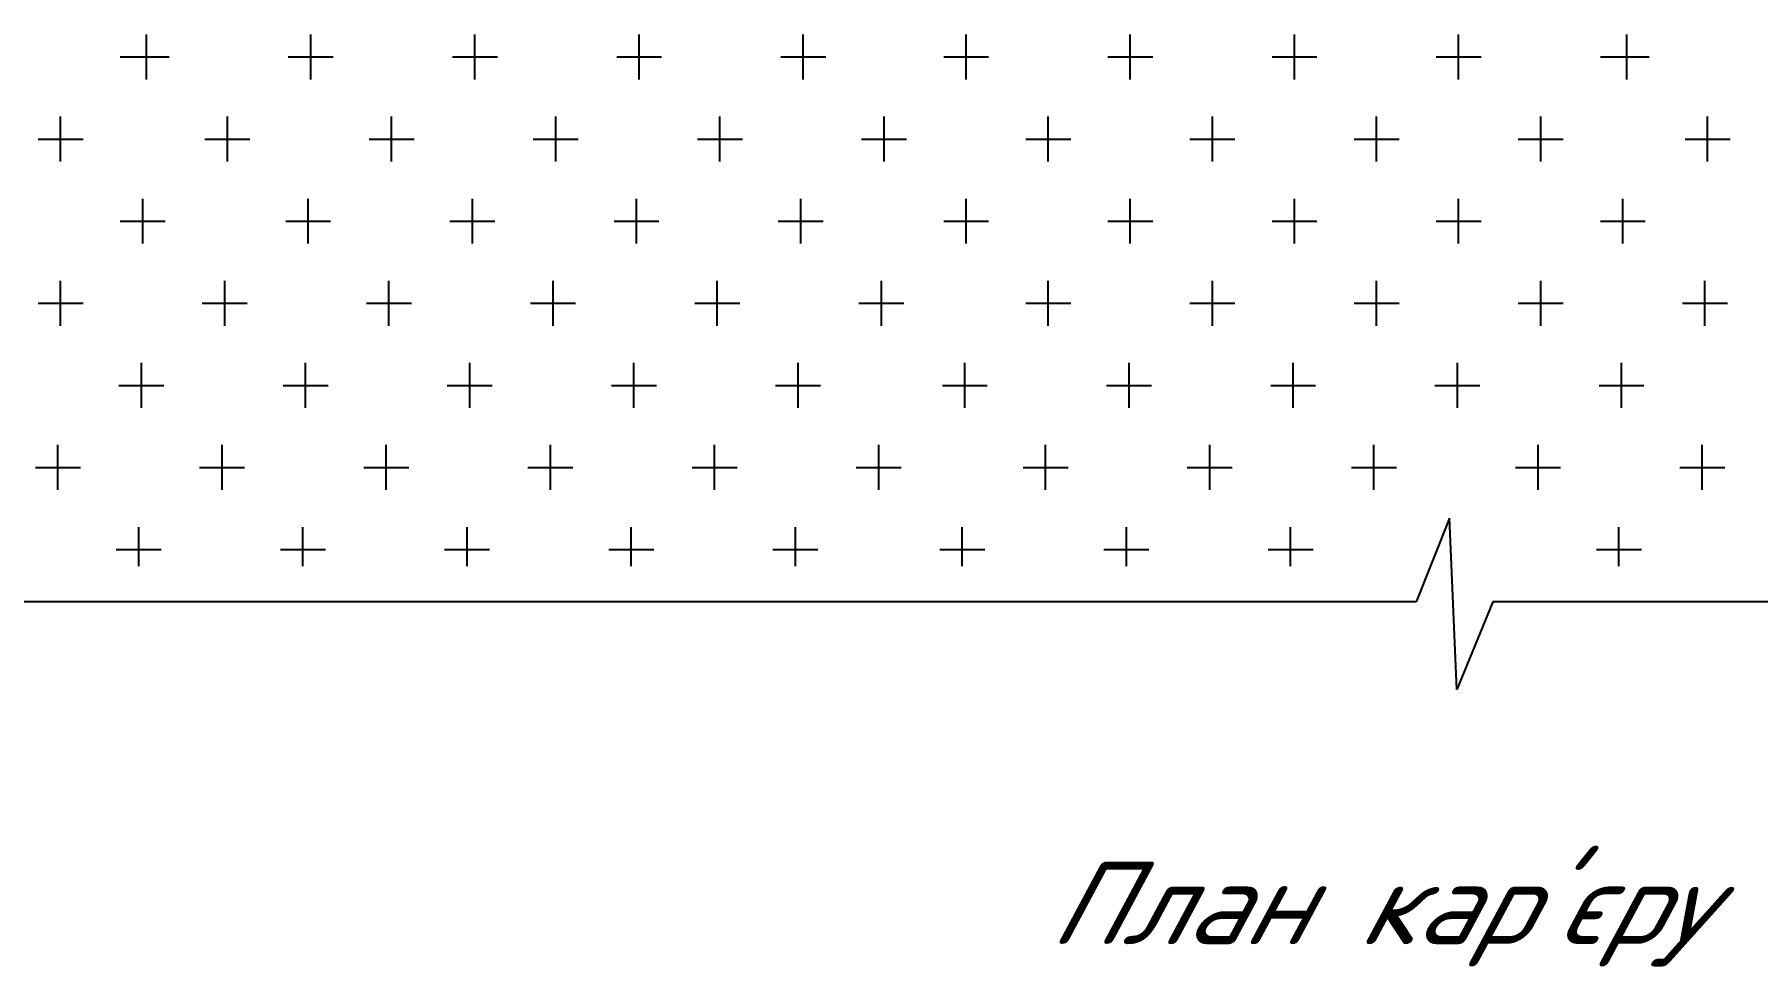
# Paper-space layout 'Layout1 (2)' of a CAD drawing. Header units: millimetres. Extents: x 18 to 680, y 9 to 831.
# Drawn here: x 155.2 to 365.1, y 540 to 653.5 of the extents above; entities that cross this region are included whole.
import ezdxf

# ---------------------------------------------------------------- set-up
doc = ezdxf.new("R2010")
doc.units = ezdxf.units.MM
doc.header["$LTSCALE"] = 2
doc.styles.add('стиль2', font='', dxfattribs={"oblique": 15, "height": 4})
doc.styles.get('стиль2').set_extended_font_data('GOST type A')

psp = doc.layouts.new('Layout1 (2)')

# ---------------------------------------------------------------- linework, layer by layer
at = {"color": 0}
for p, q in [((168.8965, 648.0383), (168.8965, 653.5152)), ((188.8965, 648.0383), (188.8965, 653.5152)), ((208.8965, 648.0383), (208.8965, 653.5152)), ((228.8965, 648.0383), (228.8965, 653.5152)), ((248.8965, 648.0383), (248.8965, 653.5152)), ((268.7358, 648.0383), (268.7358, 653.5152)), ((288.7358, 648.0383), (288.7358, 653.5152)), ((308.7358, 648.0383), (308.7358, 653.5152)), ((328.7358, 648.0383), (328.7358, 653.5152)), ((349.2178, 648.0383), (349.2178, 653.5152)), ((165.6761, 650.7768), (171.153, 650.7768)), ((166.158, 650.7768), (171.6349, 650.7768)), ((186.158, 650.7768), (191.6349, 650.7768)), ((206.158, 650.7768), (211.6349, 650.7768)), ((226.158, 650.7768), (231.6349, 650.7768)), ((246.158, 650.7768), (251.6349, 650.7768)), ((265.9974, 650.7768), (271.4743, 650.7768)), ((285.9974, 650.7768), (291.4743, 650.7768)), ((305.9974, 650.7768), (311.4743, 650.7768)), ((325.9974, 650.7768), (331.4743, 650.7768)), ((345.9974, 650.7768), (351.4743, 650.7768)), ((346.4793, 650.7768), (351.9562, 650.7768)), ((158.4146, 638.0383), (158.4146, 643.5152)), ((158.4146, 638.0383), (158.4146, 643.5152)), ((178.7358, 638.0383), (178.7358, 643.5152)), ((198.7358, 638.0383), (198.7358, 643.5152)), ((218.7358, 638.0383), (218.7358, 643.5152)), ((238.7358, 638.0383), (238.7358, 643.5152)), ((258.7358, 638.0383), (258.7358, 643.5152)), ((278.7358, 638.0383), (278.7358, 643.5152)), ((298.7358, 638.0383), (298.7358, 643.5152)), ((318.7358, 638.0383), (318.7358, 643.5152)), ((338.7358, 638.0383), (338.7358, 643.5152)), ((338.7358, 638.0383), (338.7358, 643.5152)), ((359.0571, 638.0383), (359.0571, 643.5152)), ((155.6761, 640.7768), (161.153, 640.7768)), ((155.6761, 640.7768), (161.153, 640.7768)), ((175.9974, 640.7768), (181.4743, 640.7768)), ((195.9974, 640.7768), (201.4743, 640.7768)), ((215.9974, 640.7768), (221.4743, 640.7768)), ((235.9974, 640.7768), (241.4743, 640.7768)), ((255.9974, 640.7768), (261.4743, 640.7768)), ((275.9974, 640.7768), (281.4743, 640.7768)), ((295.9974, 640.7768), (301.4743, 640.7768)), ((315.9974, 640.7768), (321.4743, 640.7768)), ((335.9974, 640.7768), (341.4743, 640.7768)), ((335.9974, 640.7768), (341.4743, 640.7768)), ((356.3187, 640.7768), (361.7956, 640.7768)), ((168.4146, 628.0383), (168.4146, 633.5152)), ((188.5752, 628.0383), (188.5752, 633.5152)), ((208.5752, 628.0383), (208.5752, 633.5152)), ((228.5752, 628.0383), (228.5752, 633.5152)), ((248.5752, 628.0383), (248.5752, 633.5152)), ((268.7358, 628.0383), (268.7358, 633.5152)), ((288.7358, 628.0383), (288.7358, 633.5152)), ((308.7358, 628.0383), (308.7358, 633.5152)), ((328.7358, 628.0383), (328.7358, 633.5152)), ((328.7358, 628.0383), (328.7358, 633.5152)), ((348.7358, 628.0383), (348.7358, 633.5152)), ((165.6761, 630.7768), (171.153, 630.7768)), ((185.8367, 630.7768), (191.3137, 630.7768)), ((205.8367, 630.7768), (211.3137, 630.7768)), ((225.8367, 630.7768), (231.3137, 630.7768)), ((245.8367, 630.7768), (251.3137, 630.7768)), ((265.9974, 630.7768), (271.4743, 630.7768)), ((285.9974, 630.7768), (291.4743, 630.7768)), ((305.9974, 630.7768), (311.4743, 630.7768)), ((325.9974, 630.7768), (331.4743, 630.7768)), ((325.9974, 630.7768), (331.4743, 630.7768)), ((345.9974, 630.7768), (351.4743, 630.7768)), ((158.4146, 618.0383), (158.4146, 623.5152)), ((178.4146, 618.0383), (178.4146, 623.5152)), ((198.4146, 618.0383), (198.4146, 623.5152)), ((218.4146, 618.0383), (218.4146, 623.5152)), ((238.4146, 618.0383), (238.4146, 623.5152)), ((258.4146, 618.0383), (258.4146, 623.5152)), ((278.7358, 618.0383), (278.7358, 623.5152)), ((298.7358, 618.0383), (298.7358, 623.5152)), ((318.7358, 618.0383), (318.7358, 623.5152)), ((338.7358, 618.0383), (338.7358, 623.5152)), ((358.7358, 618.0383), (358.7358, 623.5152)), ((155.6761, 620.7768), (161.153, 620.7768)), ((175.6761, 620.7768), (181.153, 620.7768)), ((195.6761, 620.7768), (201.153, 620.7768)), ((215.6761, 620.7768), (221.153, 620.7768)), ((235.6761, 620.7768), (241.153, 620.7768)), ((255.6761, 620.7768), (261.153, 620.7768)), ((275.9974, 620.7768), (281.4743, 620.7768)), ((295.9974, 620.7768), (301.4743, 620.7768)), ((315.9974, 620.7768), (321.4743, 620.7768)), ((335.9974, 620.7768), (341.4743, 620.7768)), ((355.9974, 620.7768), (361.4743, 620.7768)), ((168.2539, 608.0383), (168.2539, 613.5152)), ((188.2539, 608.0383), (188.2539, 613.5152)), ((208.2539, 608.0383), (208.2539, 613.5152)), ((228.2539, 608.0383), (228.2539, 613.5152)), ((248.2539, 608.0383), (248.2539, 613.5152)), ((268.5752, 608.0383), (268.5752, 613.5152)), ((288.5752, 608.0383), (288.5752, 613.5152)), ((308.5752, 608.0383), (308.5752, 613.5152)), ((328.5752, 608.0383), (328.5752, 613.5152)), ((348.5752, 608.0383), (348.5752, 613.5152)), ((165.5155, 610.7768), (170.9924, 610.7768)), ((185.5155, 610.7768), (190.9924, 610.7768)), ((205.5155, 610.7768), (210.9924, 610.7768)), ((225.5155, 610.7768), (230.9924, 610.7768)), ((245.5155, 610.7768), (250.9924, 610.7768)), ((265.8367, 610.7768), (271.3137, 610.7768)), ((285.8367, 610.7768), (291.3137, 610.7768)), ((305.8367, 610.7768), (311.3137, 610.7768)), ((325.8367, 610.7768), (331.3137, 610.7768)), ((345.8367, 610.7768), (351.3137, 610.7768)), ((158.0933, 598.0383), (158.0933, 603.5152)), ((178.0933, 598.0383), (178.0933, 603.5152)), ((198.0933, 598.0383), (198.0933, 603.5152)), ((218.0933, 598.0383), (218.0933, 603.5152)), ((238.0933, 598.0383), (238.0933, 603.5152)), ((258.0933, 598.0383), (258.0933, 603.5152)), ((278.4146, 598.0383), (278.4146, 603.5152)), ((298.4146, 598.0383), (298.4146, 603.5152)), ((318.4146, 598.0383), (318.4146, 603.5152)), ((338.4146, 598.0383), (338.4146, 603.5152)), ((358.4146, 598.0383), (358.4146, 603.5152)), ((155.3548, 600.7768), (160.8317, 600.7768)), ((175.3548, 600.7768), (180.8317, 600.7768)), ((195.3548, 600.7768), (200.8317, 600.7768)), ((215.3548, 600.7768), (220.8317, 600.7768)), ((235.3548, 600.7768), (240.8317, 600.7768)), ((255.3548, 600.7768), (260.8317, 600.7768)), ((275.6761, 600.7768), (281.153, 600.7768)), ((295.6761, 600.7768), (301.153, 600.7768)), ((315.6761, 600.7768), (321.153, 600.7768)), ((335.6761, 600.7768), (341.153, 600.7768)), ((355.6761, 600.7768), (361.153, 600.7768)), ((327.6209, 594.6158), (323.5587, 584.4085)), ((328.5084, 573.7342), (327.6209, 594.6158)), ((167.9326, 588.7378), (167.9326, 593.5152)), ((187.9326, 588.7378), (187.9326, 593.5152)), ((207.9326, 588.7378), (207.9326, 593.5152)), ((227.9326, 588.7378), (227.9326, 593.5152)), ((247.9326, 588.7378), (247.9326, 593.5152)), ((268.2539, 588.7378), (268.2539, 593.5152)), ((288.2539, 588.7378), (288.2539, 593.5152)), ((308.2539, 588.7378), (308.2539, 593.5152)), ((348.2539, 588.7378), (348.2539, 593.5152)), ((165.1942, 590.7768), (170.6711, 590.7768)), ((185.1942, 590.7768), (190.6711, 590.7768)), ((205.1942, 590.7768), (210.6711, 590.7768)), ((225.1942, 590.7768), (230.6711, 590.7768)), ((245.1942, 590.7768), (250.6711, 590.7768)), ((265.5155, 590.7768), (270.9924, 590.7768)), ((285.5155, 590.7768), (290.9924, 590.7768)), ((305.5155, 590.7768), (310.9924, 590.7768)), ((345.5155, 590.7768), (350.9924, 590.7768)), ((323.5587, 584.4085), (68.6253, 584.4085)), ((332.8876, 584.4085), (328.5084, 573.7342)), ((537.6256, 584.4085), (332.8876, 584.4085))]:
    psp.add_line(p, q, dxfattribs=at)

# ---------------------------------------------------------------- texts
at = {"color": 0, "lineweight": 30, "insert": (278.7355, 552.7137), "char_height": 10, "width": 679.055, "attachment_point": 1, "style": 'стиль2'}
psp.add_mtext("{\\fISOCPEUR|b0|i1|c204|p34;План кар'єру }", dxfattribs=at)

doc.saveas('drawing.dxf')
